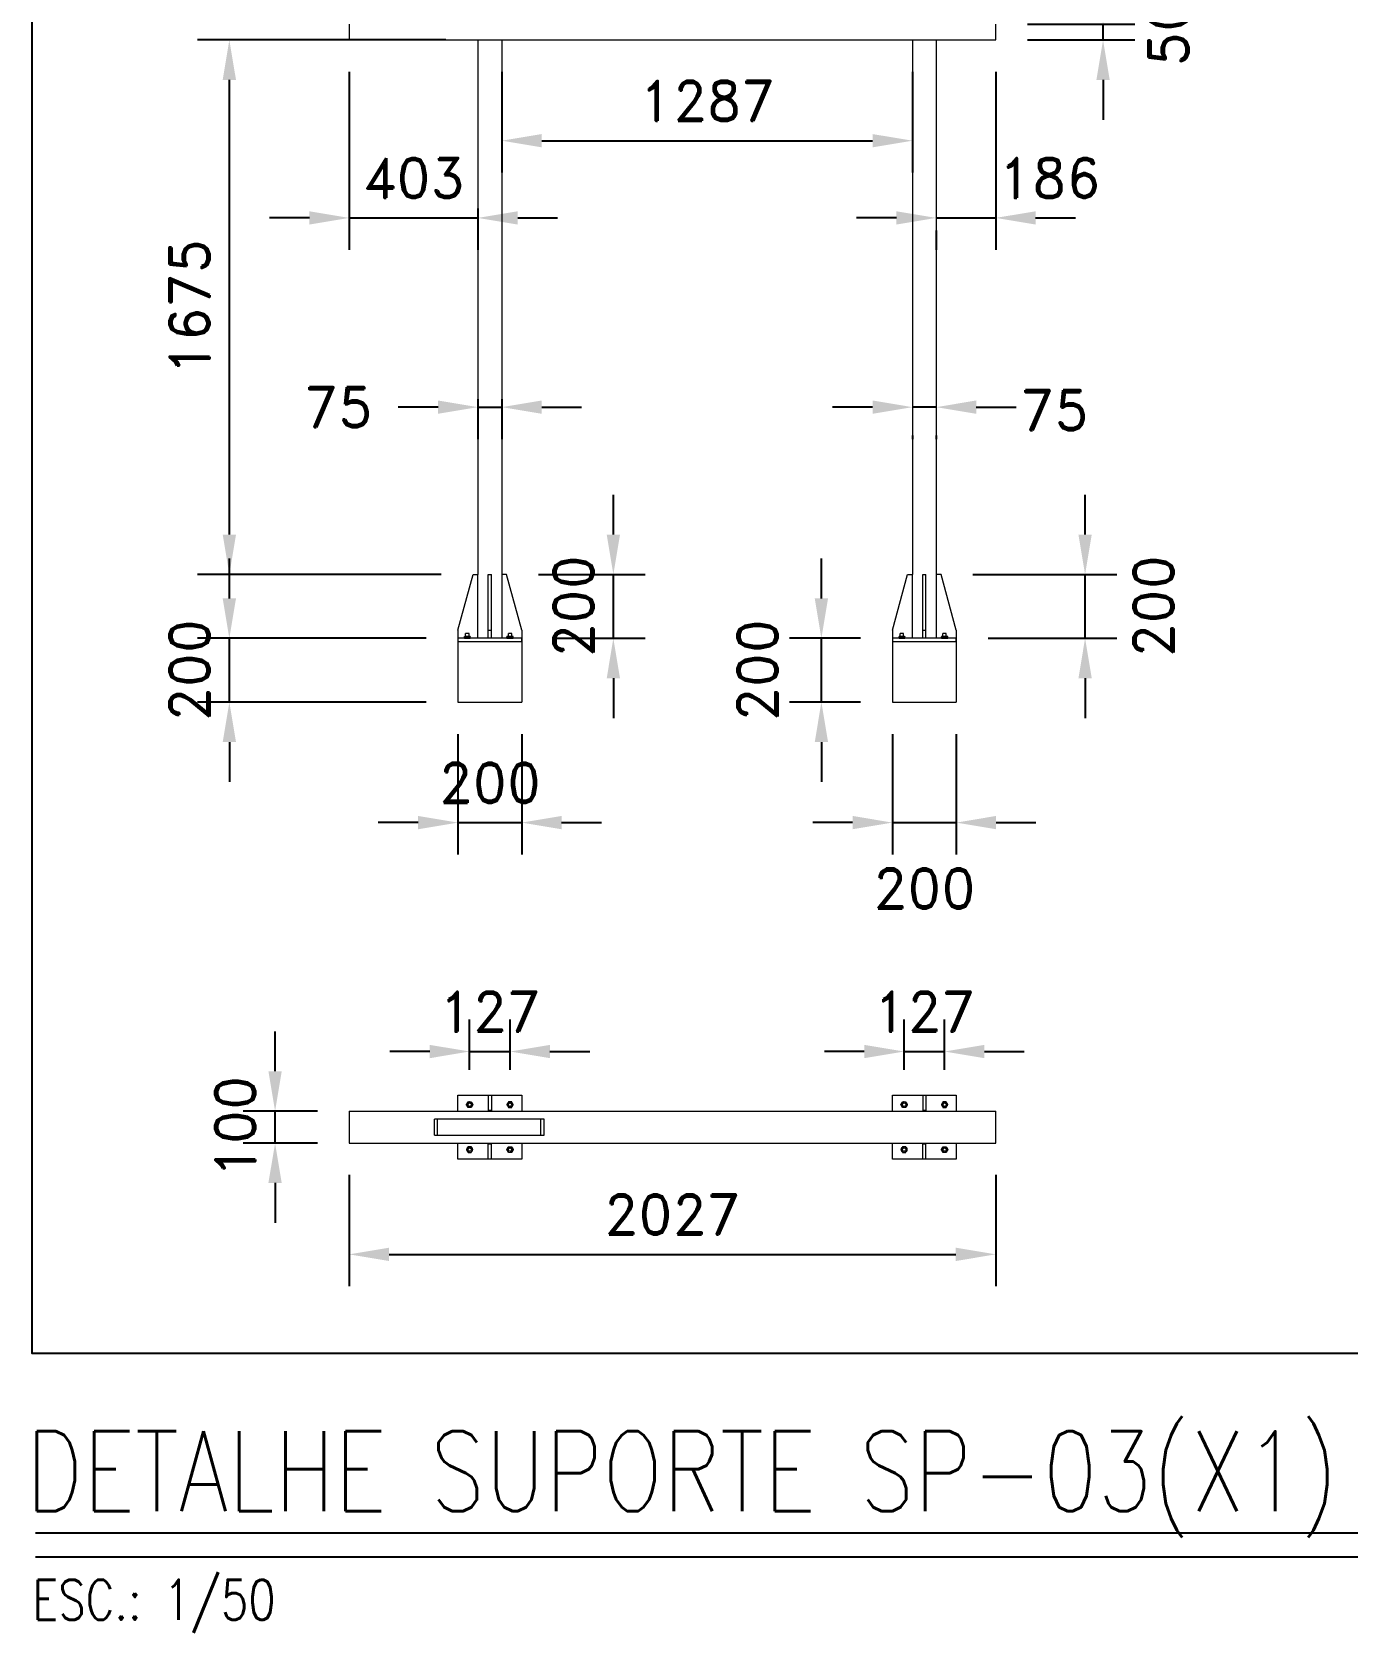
# Model space of a CAD drawing. Header units: millimetres. Extents: x -312439 to 477422, y -331570 to 212570.
# Drawn here: x 358347 to 362472, y 72877 to 77895 of the extents above; entities that cross this region are included whole.
import ezdxf
from ezdxf.enums import TextEntityAlignment as Align

# ---------------------------------------------------------------- set-up
doc = ezdxf.new("R2010")
doc.units = ezdxf.units.MM
for name, color, linetype in [('1', 7, 'Continuous'), ('2', 2, 'Continuous'), ('4', 4, 'Continuous')]:
    doc.layers.add(name, color=color, linetype=linetype)
doc.styles.add('ROMAND', font='ROMAND.SHX')
doc.styles.add('ROMANS', font='romans.shx', dxfattribs={"height": 187.5})
doc.dimstyles.new('1-50 (MILIMETRO)', dxfattribs={"dimscale": 0, "dimtxt": 125, "dimasz": 125, "dimexe": 100, "dimexo": 100, "dimgap": 50, "dimtad": 0, "dimdec": 0, "dimzin": 0, "dimdsep": 46, "dimtxsty": 'ROMAND', "dimcen": -390, "dimclrd": 1, "dimclre": 1, "dimclrt": 3, "dimadec": 0, "dimazin": 0, "dimtfac": 1, "dimtdec": 0, "dimtix": 1, "dimtmove": 2, "dimatfit": 2, "dimfxl": 1, "dimtvp": 1, "dimtolj": 1, "dimtzin": 0, "dimarcsym": 0})

# ---------------------------------------------------------------- blocks, each defined once
blk = doc.blocks.new('*D192')
at = {"color": 1, "lineweight": -2, "transparency": 16777216}
for p, q in [((361704.5, 78044.8), (361704.5, 78169.8)), ((361467.9, 77919.8), (361804.5, 77919.8)), ((361704.5, 77869.8), (361704.5, 77919.8)), ((361467.9, 77869.8), (361804.5, 77869.8)), ((361704.5, 77744.8), (361704.5, 77619.8))]:
    blk.add_line(p, q, dxfattribs=at)
at = {"color": 1, "transparency": 16777216}
for points in [[(361683.7, 78044.8), (361725.4, 78044.8), (361704.5, 77919.8)], [(361683.7, 77744.8), (361725.4, 77744.8), (361704.5, 77869.8)]]:
    blk.add_solid(points, dxfattribs=at)
at = {"layer": 'Defpoints', "color": 0, "transparency": 16777216}
for p in [(361367.9, 77919.8), (361704.5, 77919.8), (361367.9, 77869.8)]:
    blk.add_point(p, dxfattribs=at)
at = {"color": 3, "transparency": 16777216, "insert": (361909.5, 77894.8), "char_height": 125, "attachment_point": 5, "rotation": 90, "style": 'ROMAND'}
blk.add_mtext('\\A1;50', dxfattribs=at)
blk = doc.blocks.new('*D193')
at = {"color": 1, "lineweight": -2, "transparency": 16777216}
for p, q in [((359341.3, 77769.8), (359341.3, 77212.2)), ((359744.6, 77341.5), (359744.6, 77212.2)), ((359216.3, 77312.2), (359091.3, 77312.2)), ((359341.3, 77312.2), (359744.6, 77312.2)), ((359869.6, 77312.2), (359994.6, 77312.2))]:
    blk.add_line(p, q, dxfattribs=at)
at = {"color": 1, "transparency": 16777216}
for points in [[(359216.3, 77333), (359216.3, 77291.4), (359341.3, 77312.2)], [(359869.6, 77333), (359869.6, 77291.4), (359744.6, 77312.2)]]:
    blk.add_solid(points, dxfattribs=at)
at = {"layer": 'Defpoints', "color": 0, "transparency": 16777216}
for p in [(359341.3, 77869.8), (359744.6, 77441.5), (359744.6, 77312.2)]:
    blk.add_point(p, dxfattribs=at)
at = {"color": 3, "transparency": 16777216, "insert": (359543, 77437.2), "char_height": 125, "attachment_point": 5, "style": 'ROMAND'}
blk.add_mtext('\\A1;403', dxfattribs=at)
blk = doc.blocks.new('*D194')
at = {"color": 1, "lineweight": -2, "transparency": 16777216}
for p, q in [((359819.6, 77769.8), (359819.6, 77454.2)), ((361106.8, 77769.8), (361106.8, 77454.2)), ((359944.6, 77554.2), (360981.8, 77554.2))]:
    blk.add_line(p, q, dxfattribs=at)
at = {"color": 1, "transparency": 16777216}
for points in [[(359944.6, 77575), (359944.6, 77533.4), (359819.6, 77554.2)], [(360981.8, 77575), (360981.8, 77533.4), (361106.8, 77554.2)]]:
    blk.add_solid(points, dxfattribs=at)
at = {"layer": 'Defpoints', "color": 0, "transparency": 16777216}
for p in [(359819.6, 77869.8), (361106.8, 77869.8), (361106.8, 77554.2)]:
    blk.add_point(p, dxfattribs=at)
at = {"color": 3, "transparency": 16777216, "insert": (360463.2, 77679.2), "char_height": 125, "attachment_point": 5, "style": 'ROMAND'}
blk.add_mtext('\\A1;1287', dxfattribs=at)
blk = doc.blocks.new('*D195')
at = {"color": 1, "lineweight": -2, "transparency": 16777216}
for p, q in [((361367.9, 77769.8), (361367.9, 77212.2)), ((361056.8, 77312.2), (360931.8, 77312.2)), ((361181.8, 77312.2), (361367.9, 77312.2)), ((361181.8, 77272.8), (361181.8, 77212.2)), ((361492.9, 77312.2), (361617.9, 77312.2))]:
    blk.add_line(p, q, dxfattribs=at)
at = {"color": 1, "transparency": 16777216}
for points in [[(361056.8, 77333), (361056.8, 77291.4), (361181.8, 77312.2)], [(361492.9, 77333), (361492.9, 77291.4), (361367.9, 77312.2)]]:
    blk.add_solid(points, dxfattribs=at)
at = {"layer": 'Defpoints', "color": 0, "transparency": 16777216}
for p in [(361367.9, 77869.8), (361181.8, 77372.8), (361367.9, 77312.2)]:
    blk.add_point(p, dxfattribs=at)
at = {"color": 3, "transparency": 16777216, "insert": (361536, 77437.2), "char_height": 125, "attachment_point": 5, "style": 'ROMAND'}
blk.add_mtext('\\A1;186', dxfattribs=at)
blk = doc.blocks.new('*D196')
at = {"color": 1, "lineweight": -2, "transparency": 16777216}
for p, q in [((359644.6, 77869.8), (358865.4, 77869.8)), ((358965.4, 76319.6), (358965.4, 77744.8)), ((359629.6, 76194.6), (358865.4, 76194.6))]:
    blk.add_line(p, q, dxfattribs=at)
at = {"color": 1, "transparency": 16777216}
for points in [[(358944.6, 77744.8), (358986.3, 77744.8), (358965.4, 77869.8)], [(358944.6, 76319.6), (358986.3, 76319.6), (358965.4, 76194.6)]]:
    blk.add_solid(points, dxfattribs=at)
at = {"layer": 'Defpoints', "color": 0, "transparency": 16777216}
for p in [(358965.4, 77869.8), (359744.6, 77869.8), (359729.6, 76194.6)]:
    blk.add_point(p, dxfattribs=at)
at = {"color": 3, "transparency": 16777216, "insert": (358840.4, 77032.2), "char_height": 125, "attachment_point": 5, "rotation": 90, "style": 'ROMAND'}
blk.add_mtext('\\A1;1675', dxfattribs=at)
blk = doc.blocks.new('*D197')
at = {"color": 1, "lineweight": -2, "transparency": 16777216}
for p, q in [((360169.3, 76319.6), (360169.3, 76444.6)), ((359934.6, 76194.6), (360269.3, 76194.6)), ((360169.3, 75994.6), (360169.3, 76194.6)), ((359982.1, 75994.6), (360269.3, 75994.6)), ((360169.3, 75869.6), (360169.3, 75744.6))]:
    blk.add_line(p, q, dxfattribs=at)
at = {"color": 1, "transparency": 16777216}
for points in [[(360148.5, 76319.6), (360190.1, 76319.6), (360169.3, 76194.6)], [(360148.5, 75869.6), (360190.1, 75869.6), (360169.3, 75994.6)]]:
    blk.add_solid(points, dxfattribs=at)
at = {"layer": 'Defpoints', "color": 0, "transparency": 16777216}
for p in [(359834.6, 76194.6), (360169.3, 76194.6), (359882.1, 75994.6)]:
    blk.add_point(p, dxfattribs=at)
at = {"color": 3, "transparency": 16777216, "insert": (360044.3, 76094.6), "char_height": 125, "attachment_point": 5, "rotation": 90, "style": 'ROMAND'}
blk.add_mtext('\\A1;200', dxfattribs=at)
blk = doc.blocks.new('*D198')
at = {"color": 1, "lineweight": -2, "transparency": 16777216}
for p, q in [((359682.1, 75694.6), (359682.1, 75317)), ((359882.1, 75694.6), (359882.1, 75317)), ((359557.1, 75417), (359432.1, 75417)), ((359682.1, 75417), (359882.1, 75417)), ((360007.1, 75417), (360132.1, 75417))]:
    blk.add_line(p, q, dxfattribs=at)
at = {"color": 1, "transparency": 16777216}
for points in [[(359557.1, 75437.9), (359557.1, 75396.2), (359682.1, 75417)], [(360007.1, 75437.9), (360007.1, 75396.2), (359882.1, 75417)]]:
    blk.add_solid(points, dxfattribs=at)
at = {"layer": 'Defpoints', "color": 0, "transparency": 16777216}
for p in [(359682.1, 75794.6), (359882.1, 75794.6), (359882.1, 75417)]:
    blk.add_point(p, dxfattribs=at)
at = {"color": 3, "transparency": 16777216, "insert": (359782.1, 75542), "char_height": 125, "attachment_point": 5, "style": 'ROMAND'}
blk.add_mtext('\\A1;200', dxfattribs=at)
blk = doc.blocks.new('*D199')
at = {"color": 1, "lineweight": -2, "transparency": 16777216}
for p, q in [((358965.4, 76119.6), (358965.4, 76244.6)), ((359582.1, 75994.6), (358865.4, 75994.6)), ((358965.4, 75794.6), (358965.4, 75994.6)), ((359582.1, 75794.6), (358865.4, 75794.6)), ((358965.4, 75669.6), (358965.4, 75544.6))]:
    blk.add_line(p, q, dxfattribs=at)
at = {"color": 1, "transparency": 16777216}
for points in [[(358944.6, 76119.6), (358986.3, 76119.6), (358965.4, 75994.6)], [(358944.6, 75669.6), (358986.3, 75669.6), (358965.4, 75794.6)]]:
    blk.add_solid(points, dxfattribs=at)
at = {"layer": 'Defpoints', "color": 0, "transparency": 16777216}
for p in [(358965.4, 75994.6), (359682.1, 75994.6), (359682.1, 75794.6)]:
    blk.add_point(p, dxfattribs=at)
at = {"color": 3, "transparency": 16777216, "insert": (358840.4, 75894.6), "char_height": 125, "attachment_point": 5, "rotation": 90, "style": 'ROMAND'}
blk.add_mtext('\\A1;200', dxfattribs=at)
blk = doc.blocks.new('*D200')
at = {"color": 1, "lineweight": -2, "transparency": 16777216}
for p, q in [((359718.7, 74641.8), (359718.7, 74799.6)), ((359845.5, 74641.8), (359845.5, 74799.6)), ((359593.7, 74699.6), (359468.7, 74699.6)), ((359718.7, 74699.6), (359845.5, 74699.6)), ((359970.5, 74699.6), (360095.5, 74699.6))]:
    blk.add_line(p, q, dxfattribs=at)
at = {"color": 1, "transparency": 16777216}
for points in [[(359593.7, 74720.4), (359593.7, 74678.7), (359718.7, 74699.6)], [(359970.5, 74720.4), (359970.5, 74678.7), (359845.5, 74699.6)]]:
    blk.add_solid(points, dxfattribs=at)
at = {"layer": 'Defpoints', "color": 0, "transparency": 16777216}
for p in [(359845.5, 74699.6), (359718.7, 74541.8), (359845.5, 74541.8)]:
    blk.add_point(p, dxfattribs=at)
at = {"color": 3, "transparency": 16777216, "insert": (359782.1, 74824.6), "char_height": 125, "attachment_point": 5, "style": 'ROMAND'}
blk.add_mtext('\\A1;127', dxfattribs=at)
blk = doc.blocks.new('*D201')
at = {"color": 1, "lineweight": -2, "transparency": 16777216}
for p, q in [((361080.9, 74641.8), (361080.9, 74799.6)), ((361207.7, 74641.8), (361207.7, 74799.6)), ((360955.9, 74699.6), (360830.9, 74699.6)), ((361080.9, 74699.6), (361207.7, 74699.6)), ((361332.7, 74699.6), (361457.7, 74699.6))]:
    blk.add_line(p, q, dxfattribs=at)
at = {"color": 1, "transparency": 16777216}
for points in [[(360955.9, 74720.4), (360955.9, 74678.7), (361080.9, 74699.6)], [(361332.7, 74720.4), (361332.7, 74678.7), (361207.7, 74699.6)]]:
    blk.add_solid(points, dxfattribs=at)
at = {"layer": 'Defpoints', "color": 0, "transparency": 16777216}
for p in [(361207.7, 74699.6), (361080.9, 74541.8), (361207.7, 74541.8)]:
    blk.add_point(p, dxfattribs=at)
at = {"color": 3, "transparency": 16777216, "insert": (361144.3, 74824.6), "char_height": 125, "attachment_point": 5, "style": 'ROMAND'}
blk.add_mtext('\\A1;127', dxfattribs=at)
blk = doc.blocks.new('*D202')
at = {"color": 1, "lineweight": -2, "transparency": 16777216}
for p, q in [((359341.3, 74312.7), (359341.3, 73963.9)), ((361367.9, 74312.7), (361367.9, 73963.9)), ((359466.3, 74063.9), (361242.9, 74063.9))]:
    blk.add_line(p, q, dxfattribs=at)
at = {"color": 1, "transparency": 16777216}
for points in [[(359466.3, 74084.7), (359466.3, 74043), (359341.3, 74063.9)], [(361242.9, 74084.7), (361242.9, 74043), (361367.9, 74063.9)]]:
    blk.add_solid(points, dxfattribs=at)
at = {"layer": 'Defpoints', "color": 0, "transparency": 16777216}
for p in [(359341.3, 74412.7), (361367.9, 74412.7), (361367.9, 74063.9)]:
    blk.add_point(p, dxfattribs=at)
at = {"color": 3, "transparency": 16777216, "insert": (360354.6, 74188.9), "char_height": 125, "attachment_point": 5, "style": 'ROMAND'}
blk.add_mtext('\\A1;2027', dxfattribs=at)
blk = doc.blocks.new('*D203')
at = {"color": 1, "lineweight": -2, "transparency": 16777216}
for p, q in [((359108.8, 74637.7), (359108.8, 74762.7)), ((359241.3, 74512.7), (359008.8, 74512.7)), ((359108.8, 74412.7), (359108.8, 74512.7)), ((359241.3, 74412.7), (359008.8, 74412.7)), ((359108.8, 74287.7), (359108.8, 74162.7))]:
    blk.add_line(p, q, dxfattribs=at)
at = {"color": 1, "transparency": 16777216}
for points in [[(359087.9, 74637.7), (359129.6, 74637.7), (359108.8, 74512.7)], [(359087.9, 74287.7), (359129.6, 74287.7), (359108.8, 74412.7)]]:
    blk.add_solid(points, dxfattribs=at)
at = {"layer": 'Defpoints', "color": 0, "transparency": 16777216}
for p in [(359108.8, 74512.7), (359341.3, 74512.7), (359341.3, 74412.7)]:
    blk.add_point(p, dxfattribs=at)
at = {"color": 3, "transparency": 16777216, "insert": (358983.8, 74462.7), "char_height": 125, "attachment_point": 5, "rotation": 90, "style": 'ROMAND'}
blk.add_mtext('\\A1;100', dxfattribs=at)
blk = doc.blocks.new('*D204')
at = {"color": 1, "lineweight": -2, "transparency": 16777216}
for p, q in [((360821.5, 76119.6), (360821.5, 76244.6)), ((360944.3, 75994.6), (360721.5, 75994.6)), ((360821.5, 75794.6), (360821.5, 75994.6)), ((360944.3, 75794.6), (360721.5, 75794.6)), ((360821.5, 75669.6), (360821.5, 75544.6))]:
    blk.add_line(p, q, dxfattribs=at)
at = {"color": 1, "transparency": 16777216}
for points in [[(360800.7, 76119.6), (360842.4, 76119.6), (360821.5, 75994.6)], [(360800.7, 75669.6), (360842.4, 75669.6), (360821.5, 75794.6)]]:
    blk.add_solid(points, dxfattribs=at)
at = {"layer": 'Defpoints', "color": 0, "transparency": 16777216}
for p in [(360821.5, 75994.6), (361044.3, 75994.6), (361044.3, 75794.6)]:
    blk.add_point(p, dxfattribs=at)
at = {"color": 3, "transparency": 16777216, "insert": (360620.9, 75894.6), "char_height": 125, "attachment_point": 5, "rotation": 90, "style": 'ROMAND'}
blk.add_mtext('\\A1;200', dxfattribs=at)
blk = doc.blocks.new('*D205')
at = {"color": 1, "lineweight": -2, "transparency": 16777216}
for p, q in [((361648.2, 76319.6), (361648.2, 76444.6)), ((361296.8, 76194.6), (361748.2, 76194.6)), ((361648.2, 75994.6), (361648.2, 76194.6)), ((361344.3, 75994.6), (361748.2, 75994.6)), ((361648.2, 75869.6), (361648.2, 75744.6))]:
    blk.add_line(p, q, dxfattribs=at)
at = {"color": 1, "transparency": 16777216}
for points in [[(361627.4, 76319.6), (361669.1, 76319.6), (361648.2, 76194.6)], [(361627.4, 75869.6), (361669.1, 75869.6), (361648.2, 75994.6)]]:
    blk.add_solid(points, dxfattribs=at)
at = {"layer": 'Defpoints', "color": 0, "transparency": 16777216}
for p in [(361196.8, 76194.6), (361648.2, 76194.6), (361244.3, 75994.6)]:
    blk.add_point(p, dxfattribs=at)
at = {"color": 3, "transparency": 16777216, "insert": (361862.4, 76094.6), "char_height": 125, "attachment_point": 5, "rotation": 90, "style": 'ROMAND'}
blk.add_mtext('\\A1;200', dxfattribs=at)
blk = doc.blocks.new('*D206')
at = {"color": 1, "lineweight": -2, "transparency": 16777216}
for p, q in [((361044.3, 75694.6), (361044.3, 75317)), ((361244.3, 75694.6), (361244.3, 75317)), ((360919.3, 75417), (360794.3, 75417)), ((361044.3, 75417), (361244.3, 75417)), ((361369.3, 75417), (361494.3, 75417))]:
    blk.add_line(p, q, dxfattribs=at)
at = {"color": 1, "transparency": 16777216}
for points in [[(360919.3, 75437.9), (360919.3, 75396.2), (361044.3, 75417)], [(361369.3, 75437.9), (361369.3, 75396.2), (361244.3, 75417)]]:
    blk.add_solid(points, dxfattribs=at)
at = {"layer": 'Defpoints', "color": 0, "transparency": 16777216}
for p in [(361044.3, 75794.6), (361244.3, 75794.6), (361244.3, 75417)]:
    blk.add_point(p, dxfattribs=at)
at = {"color": 3, "transparency": 16777216, "insert": (361144.3, 75210.7), "char_height": 125, "attachment_point": 5, "style": 'ROMAND'}
blk.add_mtext('\\A1;200', dxfattribs=at)
blk = doc.blocks.new('*D212')
at = {"color": 1, "lineweight": -2, "transparency": 16777216}
for p, q in [((360981.8, 76719.1), (360856.8, 76719.1)), ((361181.8, 76719.1), (361106.8, 76719.1)), ((361306.8, 76719.1), (361431.8, 76719.1)), ((361106.8, 76630.6), (361106.8, 76619.1)), ((361181.8, 76630.6), (361181.8, 76619.1))]:
    blk.add_line(p, q, dxfattribs=at)
at = {"color": 1, "transparency": 16777216}
for points in [[(360981.8, 76740), (360981.8, 76698.3), (361106.8, 76719.1)], [(361306.8, 76740), (361306.8, 76698.3), (361181.8, 76719.1)]]:
    blk.add_solid(points, dxfattribs=at)
at = {"layer": 'Defpoints', "color": 0, "transparency": 16777216}
for p in [(361106.8, 76730.6), (361106.8, 76719.1), (361181.8, 76730.6)]:
    blk.add_point(p, dxfattribs=at)
at = {"color": 3, "transparency": 16777216, "insert": (361552.6, 76709.6), "char_height": 125, "attachment_point": 5, "style": 'ROMAND'}
blk.add_mtext('\\A1;75', dxfattribs=at)
blk = doc.blocks.new('*D213')
at = {"color": 1, "lineweight": -2, "transparency": 16777216}
for p, q in [((359619.6, 76719.1), (359494.6, 76719.1)), ((359744.6, 76744.1), (359744.6, 76619.1)), ((359744.6, 76719.1), (359819.6, 76719.1)), ((359819.6, 76744.1), (359819.6, 76619.1)), ((359944.6, 76719.1), (360069.6, 76719.1))]:
    blk.add_line(p, q, dxfattribs=at)
at = {"color": 1, "transparency": 16777216}
for points in [[(359619.6, 76740), (359619.6, 76698.3), (359744.6, 76719.1)], [(359944.6, 76740), (359944.6, 76698.3), (359819.6, 76719.1)]]:
    blk.add_solid(points, dxfattribs=at)
at = {"layer": 'Defpoints', "color": 0, "transparency": 16777216}
for p in [(359744.6, 76844.1), (359819.6, 76844.1), (359819.6, 76719.1)]:
    blk.add_point(p, dxfattribs=at)
at = {"color": 3, "transparency": 16777216, "insert": (359307.4, 76719.1), "char_height": 125, "attachment_point": 5, "style": 'ROMAND'}
blk.add_mtext('\\A1;75', dxfattribs=at)

msp = doc.modelspace()

# ---------------------------------------------------------------- linework, layer by layer
at = {"color": 3, "linetype": 'Continuous', "lineweight": 0, "extrusion": (0, 1, 0)}
for p, q in [((359341.349, 77919.808), (359341.349, 77869.808)), ((361367.933, 77869.808), (361367.933, 77919.808)), ((359341.349, 77869.808), (361367.933, 77869.808)), ((359744.602, 77869.808), (359744.602, 76194.648)), ((359819.602, 77869.808), (359819.602, 76194.648)), ((361106.833, 77869.808), (361106.833, 76194.648)), ((361181.833, 77869.808), (361181.833, 76194.648)), ((359682.102, 76019.648), (359729.602, 76194.648)), ((359729.602, 76194.648), (359744.937, 76194.648)), ((359744.937, 75994.648), (359744.937, 76194.648)), ((359777.102, 75994.648), (359777.102, 76194.648)), ((359777.102, 76194.648), (359787.102, 76194.648)), ((359787.102, 75994.648), (359787.102, 76194.648)), ((359834.602, 76194.648), (359819.267, 76194.648)), ((359819.267, 76194.648), (359819.267, 75994.648)), ((359882.102, 76019.648), (359834.602, 76194.648)), ((361044.333, 76019.648), (361091.833, 76194.648)), ((361091.833, 76194.648), (361107.168, 76194.648)), ((361107.168, 75994.648), (361107.168, 76194.648)), ((361139.333, 75994.648), (361139.333, 76194.648)), ((361139.333, 76194.648), (361149.333, 76194.648)), ((361149.333, 75994.648), (361149.333, 76194.648)), ((361196.833, 76194.648), (361181.498, 76194.648)), ((361181.498, 76194.648), (361181.498, 75994.648)), ((361244.333, 76019.648), (361196.833, 76194.648)), ((359682.102, 76019.648), (359682.102, 75794.648)), ((359777.102, 76019.648), (359787.102, 76019.648)), ((359882.102, 76019.648), (359882.102, 75794.648)), ((361044.333, 76019.648), (361044.333, 75794.648)), ((361139.333, 76019.648), (361149.333, 76019.648)), ((361244.333, 76019.648), (361244.333, 75794.648)), ((359882.102, 75994.648), (359682.102, 75994.648)), ((359682.102, 75984.648), (359882.102, 75984.648)), ((359702.99, 76000.528), (359720.388, 76000.528)), ((359702.99, 75995.425), (359702.99, 75999.751)), ((359717.133, 76009.964), (359706.245, 76009.964)), ((359706.245, 76000.528), (359706.245, 76009.964)), ((359711.689, 75995.425), (359711.689, 75999.751)), ((359717.133, 76000.528), (359717.133, 76009.964)), ((359720.388, 75995.425), (359720.388, 75999.751)), ((359836.798, 76000.528), (359835.453, 75999.751)), ((359835.453, 75995.425), (359835.453, 75999.751)), ((359836.798, 75994.648), (359835.453, 75995.425)), ((359836.798, 76000.528), (359854.197, 76000.528)), ((359850.941, 76009.964), (359840.054, 76009.964)), ((359840.054, 76000.528), (359840.054, 76009.964)), ((359840.475, 75995.425), (359840.475, 75999.751)), ((359850.52, 75995.425), (359850.52, 75999.751)), ((359850.941, 76000.528), (359850.941, 76009.964)), ((359854.197, 76000.528), (359855.543, 75999.751)), ((359854.197, 75994.648), (359855.543, 75995.425)), ((359855.543, 75995.425), (359855.543, 75999.751)), ((359882.102, 75984.648), (359882.102, 75994.648)), ((361244.333, 75994.648), (361044.333, 75994.648)), ((361044.333, 75984.648), (361244.333, 75984.648)), ((361065.221, 76000.528), (361082.619, 76000.528)), ((361065.221, 75995.425), (361065.221, 75999.751)), ((361079.364, 76009.964), (361068.476, 76009.964)), ((361068.476, 76000.528), (361068.476, 76009.964)), ((361073.92, 75995.425), (361073.92, 75999.751)), ((361079.364, 76000.528), (361079.364, 76009.964)), ((361082.619, 75995.425), (361082.619, 75999.751)), ((361199.029, 76000.528), (361197.684, 75999.751)), ((361197.684, 75995.425), (361197.684, 75999.751)), ((361199.029, 75994.648), (361197.684, 75995.425)), ((361199.029, 76000.528), (361216.428, 76000.528)), ((361213.172, 76009.964), (361202.285, 76009.964)), ((361202.285, 76000.528), (361202.285, 76009.964)), ((361202.706, 75995.425), (361202.706, 75999.751)), ((361212.751, 75995.425), (361212.751, 75999.751)), ((361213.172, 76000.528), (361213.172, 76009.964)), ((361216.428, 76000.528), (361217.774, 75999.751)), ((361216.428, 75994.648), (361217.774, 75995.425)), ((361217.774, 75995.425), (361217.774, 75999.751)), ((361244.333, 75984.648), (361244.333, 75994.648)), ((359682.102, 75794.648), (359882.102, 75794.648)), ((361044.333, 75794.648), (361244.333, 75794.648))]:
    msp.add_line(p, q, dxfattribs=at)
at = {"color": 3, "linetype": 'Continuous', "lineweight": 0}
for p, q in [((359682.102, 74512.69), (359682.102, 74562.69)), ((359682.102, 74562.69), (359882.102, 74562.69)), ((359777.102, 74562.69), (359777.102, 74512.69)), ((359787.102, 74562.69), (359787.102, 74512.69)), ((359882.102, 74562.69), (359882.102, 74512.69)), ((361044.333, 74512.69), (361044.333, 74562.69)), ((361044.333, 74562.69), (361244.333, 74562.69)), ((361139.333, 74562.69), (361139.333, 74512.69)), ((361149.333, 74562.69), (361149.333, 74512.69)), ((361244.333, 74562.69), (361244.333, 74512.69)), ((359341.349, 74512.69), (359341.349, 74412.69)), ((359341.349, 74512.69), (361367.933, 74512.69)), ((359787.102, 74515.19), (359777.102, 74515.19)), ((361149.333, 74515.19), (361139.333, 74515.19)), ((361367.933, 74412.69), (361367.933, 74512.69)), ((359952.178, 74487.69), (359608.378, 74487.69)), ((359608.378, 74437.69), (359608.378, 74487.69)), ((359618.378, 74437.69), (359618.378, 74487.69)), ((359942.178, 74437.69), (359942.178, 74487.69)), ((359952.178, 74437.69), (359952.178, 74487.69)), ((359341.349, 74412.69), (361367.933, 74412.69)), ((359608.378, 74437.69), (359952.178, 74437.69)), ((359682.102, 74362.69), (359682.102, 74412.69)), ((359777.102, 74362.69), (359777.102, 74412.69)), ((359787.102, 74362.69), (359787.102, 74412.69)), ((359882.102, 74412.69), (359882.102, 74362.69)), ((361044.333, 74362.69), (361044.333, 74412.69)), ((361139.333, 74362.69), (361139.333, 74412.69)), ((361149.333, 74362.69), (361149.333, 74412.69)), ((361244.333, 74412.69), (361244.333, 74362.69)), ((359882.102, 74362.69), (359682.102, 74362.69)), ((359777.102, 74410.19), (359787.102, 74410.19)), ((361244.333, 74362.69), (361044.333, 74362.69)), ((361139.333, 74410.19), (361149.333, 74410.19))]:
    msp.add_line(p, q, dxfattribs=at)
msp.add_lwpolyline([(358346.738, 78999.465), (364874.929, 78999.465), (364874.929, 73753.276), (358346.738, 73753.276)], close=True)
for centre, radius in [((359718.706, 74533.103), 8.699), ((359718.706, 74533.103), 5.444), ((359845.498, 74533.103), 8.699), ((359845.498, 74533.103), 5.444), ((361080.937, 74533.103), 8.699), ((361080.937, 74533.103), 5.444), ((361207.729, 74533.103), 8.699), ((361207.729, 74533.103), 5.444), ((359718.706, 74392.278), 8.699), ((359718.706, 74392.278), 5.444), ((359845.498, 74392.278), 8.699), ((359845.498, 74392.278), 5.444), ((361080.937, 74392.278), 8.699), ((361080.937, 74392.278), 5.444), ((361207.729, 74392.278), 8.699), ((361207.729, 74392.278), 5.444)]:
    msp.add_circle(centre, radius, dxfattribs=at)
for centre, start, end in [((359718.706, 74533.103), 90, 150), ((359845.498, 74533.103), 30, 90), ((361080.937, 74533.103), 90, 150), ((361207.729, 74533.103), 30, 90)]:
    msp.add_arc(centre, 8.699, start, end, dxfattribs=at)
for points in [[(359702.99, 75999.751), (359702.99, 76000.528), (359702.99, 76000.528)], [(359707.339, 76000.528), (359705.321, 76000.528), (359702.99, 75999.751)], [(359702.99, 75995.425), (359705.321, 75994.648), (359707.339, 75994.648)], [(359702.99, 75994.648), (359702.99, 75994.648), (359702.99, 75995.425)], [(359711.689, 75999.751), (359709.358, 76000.528), (359707.339, 76000.528)], [(359707.339, 75994.648), (359709.358, 75994.648), (359711.689, 75995.425)], [(359716.039, 76000.528), (359714.02, 76000.528), (359711.689, 75999.751)], [(359711.689, 75995.425), (359714.02, 75994.648), (359716.039, 75994.648)], [(359720.388, 75999.751), (359718.057, 76000.528), (359716.039, 76000.528)], [(359716.039, 75994.648), (359718.057, 75994.648), (359720.388, 75995.425)], [(359720.388, 76000.528), (359720.388, 76000.528), (359720.388, 75999.751)], [(359720.388, 75995.425), (359720.388, 75994.648), (359720.388, 75994.648)], [(359837.964, 76000.528), (359836.798, 76000.528), (359835.453, 75999.751)], [(359835.453, 75995.425), (359836.798, 75994.648), (359837.964, 75994.648)], [(359840.475, 75999.751), (359839.129, 76000.528), (359837.964, 76000.528)], [(359837.964, 75994.648), (359839.129, 75994.648), (359840.475, 75995.425)], [(359845.498, 76000.528), (359843.167, 76000.528), (359840.475, 75999.751)], [(359840.475, 75995.425), (359843.167, 75994.648), (359845.498, 75994.648)], [(359850.52, 75999.751), (359847.828, 76000.528), (359845.498, 76000.528)], [(359845.498, 75994.648), (359847.828, 75994.648), (359850.52, 75995.425)], [(359853.031, 76000.528), (359851.866, 76000.528), (359850.52, 75999.751)], [(359850.52, 75995.425), (359851.866, 75994.648), (359853.031, 75994.648)], [(359855.543, 75999.751), (359854.197, 76000.528), (359853.031, 76000.528)], [(359853.031, 75994.648), (359854.197, 75994.648), (359855.543, 75995.425)], [(361065.221, 75999.751), (361065.221, 76000.528), (361065.221, 76000.528)], [(361069.57, 76000.528), (361067.552, 76000.528), (361065.221, 75999.751)], [(361065.221, 75995.425), (361067.552, 75994.648), (361069.57, 75994.648)], [(361065.221, 75994.648), (361065.221, 75994.648), (361065.221, 75995.425)], [(361073.92, 75999.751), (361071.589, 76000.528), (361069.57, 76000.528)], [(361069.57, 75994.648), (361071.589, 75994.648), (361073.92, 75995.425)], [(361078.27, 76000.528), (361076.251, 76000.528), (361073.92, 75999.751)], [(361073.92, 75995.425), (361076.251, 75994.648), (361078.27, 75994.648)], [(361082.619, 75999.751), (361080.288, 76000.528), (361078.27, 76000.528)], [(361078.27, 75994.648), (361080.288, 75994.648), (361082.619, 75995.425)], [(361082.619, 76000.528), (361082.619, 76000.528), (361082.619, 75999.751)], [(361082.619, 75995.425), (361082.619, 75994.648), (361082.619, 75994.648)], [(361200.195, 76000.528), (361199.029, 76000.528), (361197.684, 75999.751)], [(361197.684, 75995.425), (361199.029, 75994.648), (361200.195, 75994.648)], [(361202.706, 75999.751), (361201.36, 76000.528), (361200.195, 76000.528)], [(361200.195, 75994.648), (361201.36, 75994.648), (361202.706, 75995.425)], [(361207.729, 76000.528), (361205.398, 76000.528), (361202.706, 75999.751)], [(361202.706, 75995.425), (361205.398, 75994.648), (361207.729, 75994.648)], [(361212.751, 75999.751), (361210.059, 76000.528), (361207.729, 76000.528)], [(361207.729, 75994.648), (361210.059, 75994.648), (361212.751, 75995.425)], [(361215.262, 76000.528), (361214.097, 76000.528), (361212.751, 75999.751)], [(361212.751, 75995.425), (361214.097, 75994.648), (361215.262, 75994.648)], [(361217.774, 75999.751), (361216.428, 76000.528), (361215.262, 76000.528)], [(361215.262, 75994.648), (361216.428, 75994.648), (361217.774, 75995.425)], [(359708.661, 74533.103), (359710.007, 74535.434), (359711.172, 74537.453)], [(359711.172, 74528.753), (359710.007, 74530.772), (359708.661, 74533.103)], [(359711.172, 74537.453), (359712.338, 74539.471), (359713.683, 74541.802)], [(359713.683, 74524.404), (359712.338, 74526.735), (359711.172, 74528.753)], [(359713.683, 74541.802), (359716.375, 74541.802), (359718.706, 74541.802)], [(359718.706, 74524.404), (359716.375, 74524.404), (359713.683, 74524.404)], [(359718.706, 74541.802), (359721.037, 74541.802), (359723.728, 74541.802)], [(359723.728, 74524.404), (359721.037, 74524.404), (359718.706, 74524.404)], [(359723.728, 74541.802), (359725.074, 74539.471), (359726.24, 74537.453)], [(359726.24, 74528.753), (359725.074, 74526.735), (359723.728, 74524.404)], [(359726.24, 74537.453), (359727.405, 74535.434), (359728.751, 74533.103)], [(359728.751, 74533.103), (359727.405, 74530.772), (359726.24, 74528.753)], [(359837.964, 74537.453), (359836.798, 74535.434), (359835.453, 74533.103)], [(359835.453, 74533.103), (359836.798, 74530.772), (359837.964, 74528.753)], [(359840.475, 74541.802), (359839.129, 74539.471), (359837.964, 74537.453)], [(359837.964, 74528.753), (359839.129, 74526.735), (359840.475, 74524.404)], [(359845.498, 74541.802), (359843.167, 74541.802), (359840.475, 74541.802)], [(359840.475, 74524.404), (359843.167, 74524.404), (359845.498, 74524.404)], [(359850.52, 74541.802), (359847.828, 74541.802), (359845.498, 74541.802)], [(359845.498, 74524.404), (359847.828, 74524.404), (359850.52, 74524.404)], [(359853.031, 74537.453), (359851.866, 74539.471), (359850.52, 74541.802)], [(359850.52, 74524.404), (359851.866, 74526.735), (359853.031, 74528.753)], [(359855.543, 74533.103), (359854.197, 74535.434), (359853.031, 74537.453)], [(359853.031, 74528.753), (359854.197, 74530.772), (359855.543, 74533.103)], [(361070.892, 74533.103), (361072.238, 74535.434), (361073.403, 74537.453)], [(361073.403, 74528.753), (361072.238, 74530.772), (361070.892, 74533.103)], [(361073.403, 74537.453), (361074.569, 74539.471), (361075.914, 74541.802)], [(361075.914, 74524.404), (361074.569, 74526.735), (361073.403, 74528.753)], [(361075.914, 74541.802), (361078.606, 74541.802), (361080.937, 74541.802)], [(361080.937, 74524.404), (361078.606, 74524.404), (361075.914, 74524.404)], [(361080.937, 74541.802), (361083.268, 74541.802), (361085.959, 74541.802)], [(361085.959, 74524.404), (361083.268, 74524.404), (361080.937, 74524.404)], [(361085.959, 74541.802), (361087.305, 74539.471), (361088.471, 74537.453)], [(361088.471, 74528.753), (361087.305, 74526.735), (361085.959, 74524.404)], [(361088.471, 74537.453), (361089.636, 74535.434), (361090.982, 74533.103)], [(361090.982, 74533.103), (361089.636, 74530.772), (361088.471, 74528.753)], [(361200.195, 74537.453), (361199.029, 74535.434), (361197.684, 74533.103)], [(361197.684, 74533.103), (361199.029, 74530.772), (361200.195, 74528.753)], [(361202.706, 74541.802), (361201.36, 74539.471), (361200.195, 74537.453)], [(361200.195, 74528.753), (361201.36, 74526.735), (361202.706, 74524.404)], [(361207.729, 74541.802), (361205.398, 74541.802), (361202.706, 74541.802)], [(361202.706, 74524.404), (361205.398, 74524.404), (361207.729, 74524.404)], [(361212.751, 74541.802), (361210.059, 74541.802), (361207.729, 74541.802)], [(361207.729, 74524.404), (361210.059, 74524.404), (361212.751, 74524.404)], [(361215.262, 74537.453), (361214.097, 74539.471), (361212.751, 74541.802)], [(361212.751, 74524.404), (361214.097, 74526.735), (361215.262, 74528.753)], [(361217.774, 74533.103), (361216.428, 74535.434), (361215.262, 74537.453)], [(361215.262, 74528.753), (361216.428, 74530.772), (361217.774, 74533.103)], [(359711.172, 74396.627), (359710.007, 74394.608), (359708.661, 74392.278)], [(359708.661, 74392.278), (359710.007, 74389.947), (359711.172, 74387.928)], [(359713.683, 74400.977), (359712.338, 74398.646), (359711.172, 74396.627)], [(359711.172, 74387.928), (359712.338, 74385.909), (359713.683, 74383.578)], [(359718.706, 74400.977), (359716.375, 74400.977), (359713.683, 74400.977)], [(359713.683, 74383.578), (359716.375, 74383.578), (359718.706, 74383.578)], [(359723.728, 74400.977), (359721.037, 74400.977), (359718.706, 74400.977)], [(359718.706, 74383.578), (359721.037, 74383.578), (359723.728, 74383.578)], [(359726.24, 74396.627), (359725.074, 74398.646), (359723.728, 74400.977)], [(359723.728, 74383.578), (359725.074, 74385.909), (359726.24, 74387.928)], [(359728.751, 74392.278), (359727.405, 74394.608), (359726.24, 74396.627)], [(359726.24, 74387.928), (359727.405, 74389.947), (359728.751, 74392.278)], [(359835.453, 74392.278), (359836.798, 74394.608), (359837.964, 74396.627)], [(359837.964, 74387.928), (359836.798, 74389.947), (359835.453, 74392.278)], [(359837.964, 74396.627), (359839.129, 74398.646), (359840.475, 74400.977)], [(359840.475, 74383.578), (359839.129, 74385.909), (359837.964, 74387.928)], [(359840.475, 74400.977), (359843.167, 74400.977), (359845.498, 74400.977)], [(359845.498, 74383.578), (359843.167, 74383.578), (359840.475, 74383.578)], [(359845.498, 74400.977), (359847.828, 74400.977), (359850.52, 74400.977)], [(359850.52, 74383.578), (359847.828, 74383.578), (359845.498, 74383.578)], [(359850.52, 74400.977), (359851.866, 74398.646), (359853.031, 74396.627)], [(359853.031, 74387.928), (359851.866, 74385.909), (359850.52, 74383.578)], [(359853.031, 74396.627), (359854.197, 74394.608), (359855.543, 74392.278)], [(359855.543, 74392.278), (359854.197, 74389.947), (359853.031, 74387.928)], [(361073.403, 74396.627), (361072.238, 74394.608), (361070.892, 74392.278)], [(361070.892, 74392.278), (361072.238, 74389.947), (361073.403, 74387.928)], [(361075.914, 74400.977), (361074.569, 74398.646), (361073.403, 74396.627)], [(361073.403, 74387.928), (361074.569, 74385.909), (361075.914, 74383.578)], [(361080.937, 74400.977), (361078.606, 74400.977), (361075.914, 74400.977)], [(361075.914, 74383.578), (361078.606, 74383.578), (361080.937, 74383.578)], [(361085.959, 74400.977), (361083.268, 74400.977), (361080.937, 74400.977)], [(361080.937, 74383.578), (361083.268, 74383.578), (361085.959, 74383.578)], [(361088.471, 74396.627), (361087.305, 74398.646), (361085.959, 74400.977)], [(361085.959, 74383.578), (361087.305, 74385.909), (361088.471, 74387.928)], [(361090.982, 74392.278), (361089.636, 74394.608), (361088.471, 74396.627)], [(361088.471, 74387.928), (361089.636, 74389.947), (361090.982, 74392.278)], [(361197.684, 74392.278), (361199.029, 74394.608), (361200.195, 74396.627)], [(361200.195, 74387.928), (361199.029, 74389.947), (361197.684, 74392.278)], [(361200.195, 74396.627), (361201.36, 74398.646), (361202.706, 74400.977)], [(361202.706, 74383.578), (361201.36, 74385.909), (361200.195, 74387.928)], [(361202.706, 74400.977), (361205.398, 74400.977), (361207.729, 74400.977)], [(361207.729, 74383.578), (361205.398, 74383.578), (361202.706, 74383.578)], [(361207.729, 74400.977), (361210.059, 74400.977), (361212.751, 74400.977)], [(361212.751, 74383.578), (361210.059, 74383.578), (361207.729, 74383.578)], [(361212.751, 74400.977), (361214.097, 74398.646), (361215.262, 74396.627)], [(361215.262, 74387.928), (361214.097, 74385.909), (361212.751, 74383.578)], [(361215.262, 74396.627), (361216.428, 74394.608), (361217.774, 74392.278)], [(361217.774, 74392.278), (361216.428, 74389.947), (361215.262, 74387.928)]]:
    msp.add_rational_spline(points, [1, 1.0379548493, 1], degree=2, dxfattribs=at)
at = {"layer": '1', "color": 1}
msp.add_line((358357.673, 73115.751), (363021.099, 73115.751), dxfattribs=at)
at = {"layer": '2', "color": 2}
msp.add_line((358357.673, 73190.751), (363021.099, 73190.751), dxfattribs=at)

# ---------------------------------------------------------------- texts
at = {"layer": '2', "color": 2, "style": 'ROMANS', "width": 0.8}
msp.add_text('DETALHE SUPORTE SP-03(X1)', height=250, dxfattribs=at).set_placement((358327.158, 73384.452), align=Align.MIDDLE_LEFT)
at = {"layer": '4', "color": 4, "style": 'ROMANS', "width": 0.8}
msp.add_text('ESC.: 1/50', height=125, dxfattribs=at).set_placement((358347.673, 72981.393), align=Align.MIDDLE_LEFT)

# ---------------------------------------------------------------- dimensions: what is measured, and where the dimension line sits
for base, p1, p2, picture, middle in [((361704.54, 77919.808), (361367.933, 77869.808), (361367.933, 77919.808), '*D192', (361909.478, 77894.808)), ((361648.235, 76194.648), (361244.333, 75994.648), (361196.833, 76194.648), '*D205', (361862.441, 76094.648)), ((360821.523, 75994.648), (361044.333, 75794.648), (361044.333, 75994.648), '*D204', (360620.906, 75894.648))]:
    dim = msp.add_linear_dim(base=base, p1=p1, p2=p2, angle=90, dimstyle='1-50 (MILIMETRO)', override={"dimscale": 1})
    dim.commit()
    dim.dimension.update_dxf_attribs({"geometry": picture, "text_midpoint": middle, "dimtype": 160})
for base, p1, p2, picture, middle in [((358965.422, 77869.808), (359729.602, 76194.648), (359744.602, 77869.808), '*D196', (358840.422, 77032.228)), ((360169.303, 76194.648), (359882.102, 75994.648), (359834.602, 76194.648), '*D197', (360044.303, 76094.648)), ((358965.422, 75994.648), (359682.102, 75794.648), (359682.102, 75994.648), '*D199', (358840.422, 75894.648)), ((359108.763, 74512.69), (359341.349, 74412.69), (359341.349, 74512.69), '*D203', (358983.763, 74462.69))]:
    dim = msp.add_linear_dim(base=base, p1=p1, p2=p2, angle=90, dimstyle='1-50 (MILIMETRO)', override={"dimscale": 1})
    dim.commit()
    dim.dimension.update_dxf_attribs({"geometry": picture, "text_midpoint": middle})
for base, p1, p2, picture, middle in [((359744.602, 77312.209), (359341.349, 77869.808), (359744.602, 77441.5), '*D193', (359542.976, 77437.209)), ((361106.833, 77554.19), (359819.602, 77869.808), (361106.833, 77869.808), '*D194', (360463.217, 77679.19)), ((359882.102, 75417.047), (359682.102, 75794.648), (359882.102, 75794.648), '*D198', (359782.102, 75542.047)), ((359845.498, 74699.571), (359718.706, 74541.802), (359845.498, 74541.802), '*D200', (359782.102, 74824.571)), ((361207.729, 74699.571), (361080.937, 74541.802), (361207.729, 74541.802), '*D201', (361144.333, 74824.571)), ((361367.933, 74063.862), (359341.349, 74412.69), (361367.933, 74412.69), '*D202', (360354.641, 74188.862))]:
    dim = msp.add_linear_dim(base=base, p1=p1, p2=p2, dimstyle='1-50 (MILIMETRO)', override={"dimscale": 1})
    dim.commit()
    dim.dimension.update_dxf_attribs({"geometry": picture, "text_midpoint": middle})
for base, p1, p2, picture, middle in [((361367.933, 77312.209), (361181.833, 77372.787), (361367.933, 77869.808), '*D195', (361536.009, 77437.209)), ((359819.602, 76719.132), (359744.602, 76844.132), (359819.602, 76844.132), '*D213', (359307.435, 76719.132)), ((361106.833, 76719.132), (361181.833, 76730.572), (361106.833, 76730.572), '*D212', (361552.622, 76709.564)), ((361244.333, 75417.047), (361044.333, 75794.648), (361244.333, 75794.648), '*D206', (361144.333, 75210.664))]:
    dim = msp.add_linear_dim(base=base, p1=p1, p2=p2, dimstyle='1-50 (MILIMETRO)', override={"dimscale": 1})
    dim.commit()
    dim.dimension.update_dxf_attribs({"geometry": picture, "text_midpoint": middle, "dimtype": 160})

doc.saveas('drawing.dxf')
